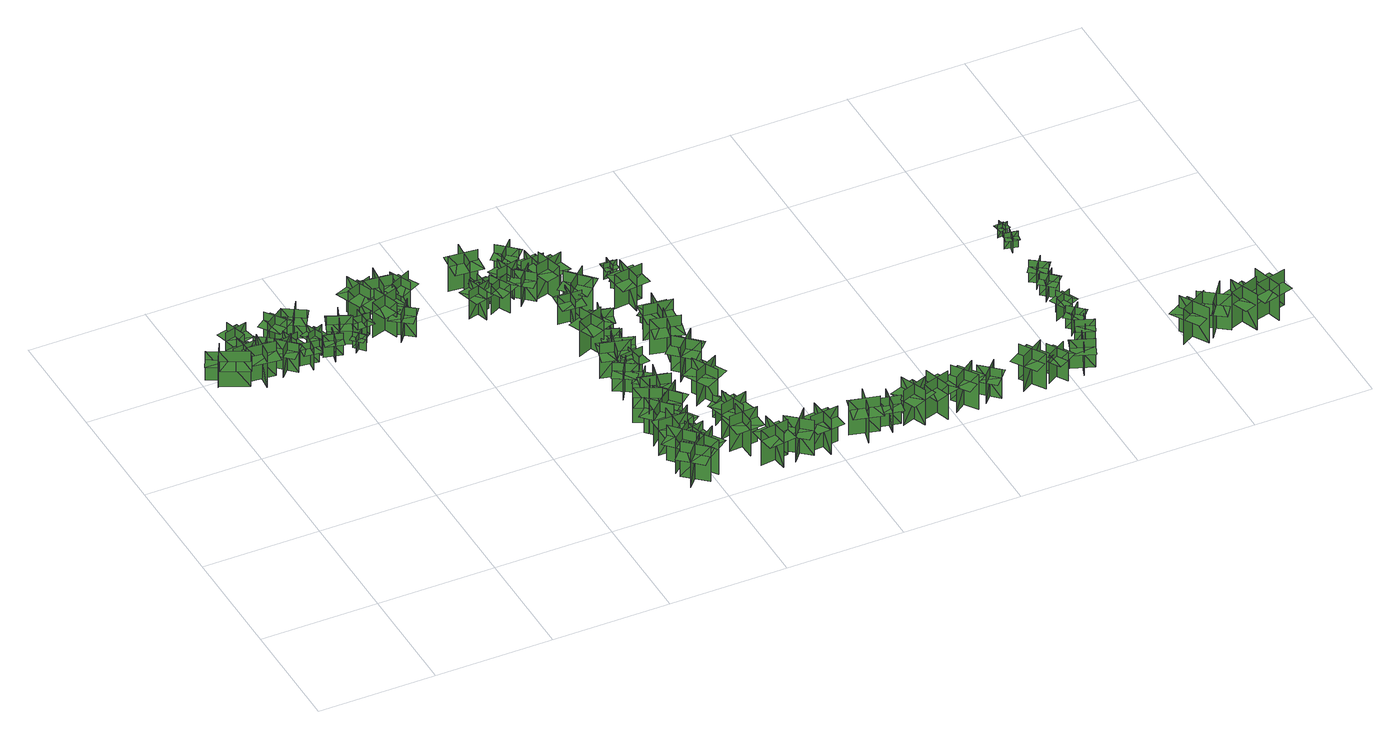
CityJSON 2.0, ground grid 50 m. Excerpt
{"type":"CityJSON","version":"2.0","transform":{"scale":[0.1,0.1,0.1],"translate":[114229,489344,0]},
"CityObjects":{
"tree1":{"type":"SolitaryVegetationObject","geometry":[{"type":"MultiSurface","lod":"1","boundaries":[[[0,1,2]],[[0,2,3]],[[4,5,6]],[[4,6,7]],[[8,9,10]],[[8,10,11]],[[8,11,12]],[[8,12,13]]]}]},
"tree2":{"type":"SolitaryVegetationObject","geometry":[{"type":"MultiSurface","lod":"1","boundaries":[[[14,15,16]],[[14,16,17]],[[18,19,20]],[[18,20,21]],[[22,23,24]],[[22,24,25]],[[22,25,26]],[[22,26,27]]]}]},
"tree3":{"type":"SolitaryVegetationObject","geometry":[{"type":"MultiSurface","lod":"1","boundaries":[[[28,29,30]],[[28,30,31]],[[32,33,34]],[[32,34,35]],[[36,37,38]],[[36,38,39]],[[36,39,40]],[[36,40,41]]]}]},
"tree4":{"type":"SolitaryVegetationObject","geometry":[{"type":"MultiSurface","lod":"1","boundaries":[[[42,43,44]],[[42,44,45]],[[46,47,48]],[[46,48,49]],[[50,51,52]],[[50,52,53]],[[50,53,54]],[[50,54,55]]]}]},
"tree5":{"type":"SolitaryVegetationObject","geometry":[{"type":"MultiSurface","lod":"1","boundaries":[[[56,57,58]],[[56,58,59]],[[60,61,62]],[[60,62,63]],[[64,65,66]],[[64,66,67]],[[64,67,68]],[[64,68,69]]]}]},
"tree6":{"type":"SolitaryVegetationObject","geometry":[{"type":"MultiSurface","lod":"1","boundaries":[[[70,71,72]],[[70,72,73]],[[74,75,76]],[[74,76,77]],[[78,79,80]],[[78,80,81]],[[78,81,82]],[[78,82,83]]]}]},
"tree7":{"type":"SolitaryVegetationObject","geometry":[{"type":"MultiSurface","lod":"1","boundaries":[[[84,85,86]],[[84,86,87]],[[88,89,90]],[[88,90,91]],[[92,93,94]],[[92,94,95]],[[92,95,96]],[[92,96,97]]]}]},
"tree8":{"type":"SolitaryVegetationObject","geometry":[{"type":"MultiSurface","lod":"1","boundaries":[[[98,99,100]],[[98,100,101]],[[102,103,104]],[[102,104,105]],[[106,107,108]],[[106,108,109]],[[106,109,110]],[[106,110,111]]]}]},
"tree9":{"type":"SolitaryVegetationObject","geometry":[{"type":"MultiSurface","lod":"1","boundaries":[[[112,113,114]],[[112,114,115]],[[116,117,118]],[[116,118,119]],[[120,121,122]],[[120,122,123]],[[120,123,124]],[[120,124,125]]]}]},
"tree10":{"type":"SolitaryVegetationObject","geometry":[{"type":"MultiSurface","lod":"1","boundaries":[[[126,127,128]],[[126,128,129]],[[130,131,132]],[[130,132,133]],[[134,135,136]],[[134,136,137]],[[134,137,138]],[[134,138,139]]]}]},
"tree11":{"type":"SolitaryVegetationObject","geometry":[{"type":"MultiSurface","lod":"1","boundaries":[[[140,141,142]],[[140,142,143]],[[144,145,146]],[[144,146,147]],[[148,149,150]],[[148,150,151]],[[148,151,152]],[[148,152,153]]]}]},
"tree12":{"type":"SolitaryVegetationObject","geometry":[{"type":"MultiSurface","lod":"1","boundaries":[[[154,155,156]],[[154,156,157]],[[158,159,160]],[[158,160,161]],[[162,163,164]],[[162,164,165]],[[162,165,166]],[[162,166,167]]]}]},
"tree13":{"type":"SolitaryVegetationObject","geometry":[{"type":"MultiSurface","lod":"1","boundaries":[[[168,169,170]],[[168,170,171]],[[172,173,174]],[[172,174,175]],[[176,177,178]],[[176,178,179]],[[176,179,180]],[[176,180,181]]]}]},
"tree14":{"type":"SolitaryVegetationObject","geometry":[{"type":"MultiSurface","lod":"1","boundaries":[[[182,183,184]],[[182,184,185]],[[186,187,188]],[[186,188,189]],[[190,191,192]],[[190,192,193]],[[190,193,194]],[[190,194,195]]]}]},
"tree15":{"type":"SolitaryVegetationObject","geometry":[{"type":"MultiSurface","lod":"1","boundaries":[[[196,197,198]],[[196,198,199]],[[200,201,202]],[[200,202,203]],[[204,205,206]],[[204,206,207]],[[204,207,208]],[[204,208,209]]]}]},
"tree16":{"type":"SolitaryVegetationObject","geometry":[{"type":"MultiSurface","lod":"1","boundaries":[[[210,211,212]],[[210,212,213]],[[214,215,216]],[[214,216,217]],[[218,219,220]],[[218,220,221]],[[218,221,222]],[[218,222,223]]]}]},
"tree17":{"type":"SolitaryVegetationObject","geometry":[{"type":"MultiSurface","lod":"1","boundaries":[[[224,225,226]],[[224,226,227]],[[228,229,230]],[[228,230,231]],[[232,233,234]],[[232,234,235]],[[232,235,236]],[[232,236,237]]]}]},
"tree18":{"type":"SolitaryVegetationObject","geometry":[{"type":"MultiSurface","lod":"1","boundaries":[[[238,239,240]],[[238,240,241]],[[242,243,244]],[[242,244,245]],[[246,247,248]],[[246,248,249]],[[246,249,250]],[[246,250,251]]]}]},
"tree19":{"type":"SolitaryVegetationObject","geometry":[{"type":"MultiSurface","lod":"1","boundaries":[[[252,253,254]],[[252,254,255]],[[256,257,258]],[[256,258,259]],[[260,261,262]],[[260,262,263]],[[260,263,264]],[[260,264,265]]]}]},
"tree20":{"type":"SolitaryVegetationObject","geometry":[{"type":"MultiSurface","lod":"1","boundaries":[[[266,267,268]],[[266,268,269]],[[270,271,272]],[[270,272,273]],[[274,275,276]],[[274,276,277]],[[274,277,278]],[[274,278,279]]]}]},
"tree21":{"type":"SolitaryVegetationObject","geometry":[{"type":"MultiSurface","lod":"1","boundaries":[[[280,281,282]],[[280,282,283]],[[284,285,286]],[[284,286,287]],[[288,289,290]],[[288,290,291]],[[288,291,292]],[[288,292,293]]]}]},
"tree22":{"type":"SolitaryVegetationObject","geometry":[{"type":"MultiSurface","lod":"1","boundaries":[[[294,295,296]],[[294,296,297]],[[298,299,300]],[[298,300,301]],[[302,303,304]],[[302,304,305]],[[302,305,306]],[[302,306,307]]]}]},
"tree23":{"type":"SolitaryVegetationObject","geometry":[{"type":"MultiSurface","lod":"1","boundaries":[[[308,309,310]],[[308,310,311]],[[312,313,314]],[[312,314,315]],[[316,317,318]],[[316,318,319]],[[316,319,320]],[[316,320,321]]]}]},
"tree24":{"type":"SolitaryVegetationObject","geometry":[{"type":"MultiSurface","lod":"1","boundaries":[[[322,323,324]],[[322,324,325]],[[326,327,328]],[[326,328,329]],[[330,331,332]],[[330,332,333]],[[330,333,334]],[[330,334,335]]]}]},
"tree25":{"type":"SolitaryVegetationObject","geometry":[{"type":"MultiSurface","lod":"1","boundaries":[[[336,337,338]],[[336,338,339]],[[340,341,342]],[[340,342,343]],[[344,345,346]],[[344,346,347]],[[344,347,348]],[[344,348,349]]]}]},
"tree26":{"type":"SolitaryVegetationObject","geometry":[{"type":"MultiSurface","lod":"1","boundaries":[[[350,351,352]],[[350,352,353]],[[354,355,356]],[[354,356,357]],[[358,359,360]],[[358,360,361]],[[358,361,362]],[[358,362,363]]]}]},
"tree27":{"type":"SolitaryVegetationObject","geometry":[{"type":"MultiSurface","lod":"1","boundaries":[[[364,365,366]],[[364,366,367]],[[368,369,370]],[[368,370,371]],[[372,373,374]],[[372,374,375]],[[372,375,376]],[[372,376,377]]]}]},
"tree28":{"type":"SolitaryVegetationObject","geometry":[{"type":"MultiSurface","lod":"1","boundaries":[[[378,379,380]],[[378,380,381]],[[382,383,384]],[[382,384,385]],[[386,387,388]],[[386,388,389]],[[386,389,390]],[[386,390,391]]]}]},
"tree29":{"type":"SolitaryVegetationObject","geometry":[{"type":"MultiSurface","lod":"1","boundaries":[[[392,393,394]],[[392,394,395]],[[396,397,398]],[[396,398,399]],[[400,401,402]],[[400,402,403]],[[400,403,404]],[[400,404,405]]]}]},
"tree30":{"type":"SolitaryVegetationObject","geometry":[{"type":"MultiSurface","lod":"1","boundaries":[[[406,407,408]],[[406,408,409]],[[410,411,412]],[[410,412,413]],[[414,415,416]],[[414,416,417]],[[414,417,418]],[[414,418,419]]]}]},
"tree31":{"type":"SolitaryVegetationObject","geometry":[{"type":"MultiSurface","lod":"1","boundaries":[[[420,421,422]],[[420,422,423]],[[424,425,426]],[[424,426,427]],[[428,429,430]],[[428,430,431]],[[428,431,432]],[[428,432,433]]]}]},
"tree32":{"type":"SolitaryVegetationObject","geometry":[{"type":"MultiSurface","lod":"1","boundaries":[[[434,435,436]],[[434,436,437]],[[438,439,440]],[[438,440,441]],[[442,443,444]],[[442,444,445]],[[442,445,446]],[[442,446,447]]]}]},
"tree33":{"type":"SolitaryVegetationObject","geometry":[{"type":"MultiSurface","lod":"1","boundaries":[[[448,449,450]],[[448,450,451]],[[452,453,454]],[[452,454,455]],[[456,457,458]],[[456,458,459]],[[456,459,460]],[[456,460,461]]]}]},
"tree34":{"type":"SolitaryVegetationObject","geometry":[{"type":"MultiSurface","lod":"1","boundaries":[[[462,463,464]],[[462,464,465]],[[466,467,468]],[[466,468,469]],[[470,471,472]],[[470,472,473]],[[470,473,474]],[[470,474,475]]]}]},
"tree35":{"type":"SolitaryVegetationObject","geometry":[{"type":"MultiSurface","lod":"1","boundaries":[[[476,477,478]],[[476,478,479]],[[480,481,482]],[[480,482,483]],[[484,485,486]],[[484,486,487]],[[484,487,488]],[[484,488,489]]]}]},
"tree36":{"type":"SolitaryVegetationObject","geometry":[{"type":"MultiSurface","lod":"1","boundaries":[[[490,491,492]],[[490,492,493]],[[494,495,496]],[[494,496,497]],[[498,499,500]],[[498,500,501]],[[498,501,502]],[[498,502,503]]]}]},
"tree37":{"type":"SolitaryVegetationObject","geometry":[{"type":"MultiSurface","lod":"1","boundaries":[[[504,505,506]],[[504,506,507]],[[508,509,510]],[[508,510,511]],[[512,513,514]],[[512,514,515]],[[512,515,516]],[[512,516,517]]]}]},
"tree38":{"type":"SolitaryVegetationObject","geometry":[{"type":"MultiSurface","lod":"1","boundaries":[[[518,519,520]],[[518,520,521]],[[522,523,524]],[[522,524,525]],[[526,527,528]],[[526,528,529]],[[526,529,530]],[[526,530,531]]]}]},
"tree39":{"type":"SolitaryVegetationObject","geometry":[{"type":"MultiSurface","lod":"1","boundaries":[[[532,533,534]],[[532,534,535]],[[536,537,538]],[[536,538,539]],[[540,541,542]],[[540,542,543]],[[540,543,544]],[[540,544,545]]]}]},
"tree40":{"type":"SolitaryVegetationObject","geometry":[{"type":"MultiSurface","lod":"1","boundaries":[[[546,547,548]],[[546,548,549]],[[550,551,552]],[[550,552,553]],[[554,555,556]],[[554,556,557]],[[554,557,558]],[[554,558,559]]]}]},
"tree41":{"type":"SolitaryVegetationObject","geometry":[{"type":"MultiSurface","lod":"1","boundaries":[[[560,561,562]],[[560,562,563]],[[564,565,566]],[[564,566,567]],[[568,569,570]],[[568,570,571]],[[568,571,572]],[[568,572,573]]]}]},
"tree42":{"type":"SolitaryVegetationObject","geometry":[{"type":"MultiSurface","lod":"1","boundaries":[[[574,575,576]],[[574,576,577]],[[578,579,580]],[[578,580,581]],[[582,583,584]],[[582,584,585]],[[582,585,586]],[[582,586,587]]]}]},
"tree43":{"type":"SolitaryVegetationObject","geometry":[{"type":"MultiSurface","lod":"1","boundaries":[[[588,589,590]],[[588,590,591]],[[592,593,594]],[[592,594,595]],[[596,597,598]],[[596,598,599]],[[596,599,600]],[[596,600,601]]]}]},
"tree44":{"type":"SolitaryVegetationObject","geometry":[{"type":"MultiSurface","lod":"1","boundaries":[[[602,603,604]],[[602,604,605]],[[606,607,608]],[[606,608,609]],[[610,611,612]],[[610,612,613]],[[610,613,614]],[[610,614,615]]]}]},
"tree45":{"type":"SolitaryVegetationObject","geometry":[{"type":"MultiSurface","lod":"1","boundaries":[[[616,617,618]],[[616,618,619]],[[620,621,622]],[[620,622,623]],[[624,625,626]],[[624,626,627]],[[624,627,628]],[[624,628,629]]]}]},
"tree46":{"type":"SolitaryVegetationObject","geometry":[{"type":"MultiSurface","lod":"1","boundaries":[[[630,631,632]],[[630,632,633]],[[634,635,636]],[[634,636,637]],[[638,639,640]],[[638,640,641]],[[638,641,642]],[[638,642,643]]]}]},
"tree47":{"type":"SolitaryVegetationObject","geometry":[{"type":"MultiSurface","lod":"1","boundaries":[[[644,645,646]],[[644,646,647]],[[648,649,650]],[[648,650,651]],[[652,653,654]],[[652,654,655]],[[652,655,656]],[[652,656,657]]]}]},
"tree48":{"type":"SolitaryVegetationObject","geometry":[{"type":"MultiSurface","lod":"1","boundaries":[[[658,659,660]],[[658,660,661]],[[662,663,664]],[[662,664,665]],[[666,667,668]],[[666,668,669]],[[666,669,670]],[[666,670,671]]]}]},
"tree49":{"type":"SolitaryVegetationObject","geometry":[{"type":"MultiSurface","lod":"1","boundaries":[[[672,673,674]],[[672,674,675]],[[676,677,678]],[[676,678,679]],[[680,681,682]],[[680,682,683]],[[680,683,684]],[[680,684,685]]]}]},
"tree50":{"type":"SolitaryVegetationObject","geometry":[{"type":"MultiSurface","lod":"1","boundaries":[[[686,687,688]],[[686,688,689]],[[690,691,692]],[[690,692,693]],[[694,695,696]],[[694,696,697]],[[694,697,698]],[[694,698,699]]]}]},
"tree51":{"type":"SolitaryVegetationObject","geometry":[{"type":"MultiSurface","lod":"1","boundaries":[[[700,701,702]],[[700,702,703]],[[704,705,706]],[[704,706,707]],[[708,709,710]],[[708,710,711]],[[708,711,712]],[[708,712,713]]]}]},
"tree52":{"type":"SolitaryVegetationObject","geometry":[{"type":"MultiSurface","lod":"1","boundaries":[[[714,715,716]],[[714,716,717]],[[718,719,720]],[[718,720,721]],[[722,723,724]],[[722,724,725]],[[722,725,726]],[[722,726,727]]]}]},
"tree53":{"type":"SolitaryVegetationObject","geometry":[{"type":"MultiSurface","lod":"1","boundaries":[[[728,729,730]],[[728,730,731]],[[732,733,734]],[[732,734,735]],[[736,737,738]],[[736,738,739]],[[736,739,740]],[[736,740,741]]]}]},
"tree54":{"type":"SolitaryVegetationObject","geometry":[{"type":"MultiSurface","lod":"1","boundaries":[[[742,743,744]],[[742,744,745]],[[746,747,748]],[[746,748,749]],[[750,751,752]],[[750,752,753]],[[750,753,754]],[[750,754,755]]]}]},
"tree55":{"type":"SolitaryVegetationObject","geometry":[{"type":"MultiSurface","lod":"1","boundaries":[[[756,757,758]],[[756,758,759]],[[760,761,762]],[[760,762,763]],[[764,765,766]],[[764,766,767]],[[764,767,768]],[[764,768,769]]]}]},
"tree56":{"type":"SolitaryVegetationObject","geometry":[{"type":"MultiSurface","lod":"1","boundaries":[[[770,771,772]],[[770,772,773]],[[774,775,776]],[[774,776,777]],[[778,779,780]],[[778,780,781]],[[778,781,782]],[[778,782,783]]]}]},
"tree57":{"type":"SolitaryVegetationObject","geometry":[{"type":"MultiSurface","lod":"1","boundaries":[[[784,785,786]],[[784,786,787]],[[788,789,790]],[[788,790,791]],[[792,793,794]],[[792,794,795]],[[792,795,796]],[[792,796,797]]]}]},
"tree58":{"type":"SolitaryVegetationObject","geometry":[{"type":"MultiSurface","lod":"1","boundaries":[[[798,799,800]],[[798,800,801]],[[802,803,804]],[[802,804,805]],[[806,807,808]],[[806,808,809]],[[806,809,810]],[[806,810,811]]]}]},
"tree59":{"type":"SolitaryVegetationObject","geometry":[{"type":"MultiSurface","lod":"1","boundaries":[[[812,813,814]],[[812,814,815]],[[816,817,818]],[[816,818,819]],[[820,821,822]],[[820,822,823]],[[820,823,824]],[[820,824,825]]]}]},
"tree60":{"type":"SolitaryVegetationObject","geometry":[{"type":"MultiSurface","lod":"1","boundaries":[[[826,827,828]],[[826,828,829]],[[830,831,832]],[[830,832,833]],[[834,835,836]],[[834,836,837]],[[834,837,838]],[[834,838,839]]]}]},
"tree61":{"type":"SolitaryVegetationObject","geometry":[{"type":"MultiSurface","lod":"1","boundaries":[[[840,841,842]],[[840,842,843]],[[844,845,846]],[[844,846,847]],[[848,849,850]],[[848,850,851]],[[848,851,852]],[[848,852,853]]]}]},
"tree62":{"type":"SolitaryVegetationObject","geometry":[{"type":"MultiSurface","lod":"1","boundaries":[[[854,855,856]],[[854,856,857]],[[858,859,860]],[[858,860,861]],[[862,863,864]],[[862,864,865]],[[862,865,866]],[[862,866,867]]]}]},
"tree63":{"type":"SolitaryVegetationObject","geometry":[{"type":"MultiSurface","lod":"1","boundaries":[[[868,869,870]],[[868,870,871]],[[872,873,874]],[[872,874,875]],[[876,877,878]],[[876,878,879]],[[876,879,880]],[[876,880,881]]]}]},
"tree64":{"type":"SolitaryVegetationObject","geometry":[{"type":"MultiSurface","lod":"1","boundaries":[[[882,883,884]],[[882,884,885]],[[886,887,888]],[[886,888,889]],[[890,891,892]],[[890,892,893]],[[890,893,894]],[[890,894,895]]]}]},
"tree65":{"type":"SolitaryVegetationObject","geometry":[{"type":"MultiSurface","lod":"1","boundaries":[[[896,897,898]],[[896,898,899]],[[900,901,902]],[[900,902,903]],[[904,905,906]],[[904,906,907]],[[904,907,908]],[[904,908,909]]]}]},
"tree66":{"type":"SolitaryVegetationObject","geometry":[{"type":"MultiSurface","lod":"1","boundaries":[[[910,911,912]],[[910,912,913]],[[914,915,916]],[[914,916,917]],[[918,919,920]],[[918,920,921]],[[918,921,922]],[[918,922,923]]]}]},
"tree67":{"type":"SolitaryVegetationObject","geometry":[{"type":"MultiSurface","lod":"1","boundaries":[[[924,925,926]],[[924,926,927]],[[928,929,930]],[[928,930,931]],[[932,933,934]],[[932,934,935]],[[932,935,936]],[[932,936,937]]]}]},
"tree68":{"type":"SolitaryVegetationObject","geometry":[{"type":"MultiSurface","lod":"1","boundaries":[[[938,939,940]],[[938,940,941]],[[942,943,944]],[[942,944,945]],[[946,947,948]],[[946,948,949]],[[946,949,950]],[[946,950,951]]]}]},
"tree69":{"type":"SolitaryVegetationObject","geometry":[{"type":"MultiSurface","lod":"1","boundaries":[[[952,953,954]],[[952,954,955]],[[956,957,958]],[[956,958,959]],[[960,961,962]],[[960,962,963]],[[960,963,964]],[[960,964,965]]]}]},
"tree70":{"type":"SolitaryVegetationObject","geometry":[{"type":"MultiSurface","lod":"1","boundaries":[[[966,967,968]],[[966,968,969]],[[970,971,972]],[[970,972,973]],[[974,975,976]],[[974,976,977]],[[974,977,978]],[[974,978,979]]]}]},
"tree71":{"type":"SolitaryVegetationObject","geometry":[{"type":"MultiSurface","lod":"1","boundaries":[[[980,981,982]],[[980,982,983]],[[984,985,986]],[[984,986,987]],[[988,989,990]],[[988,990,991]],[[988,991,992]],[[988,992,993]]]}]},
"tree72":{"type":"SolitaryVegetationObject","geometry":[{"type":"MultiSurface","lod":"1","boundaries":[[[994,995,996]],[[994,996,997]],[[998,999,1000]],[[998,1000,1001]],[[1002,1003,1004]],[[1002,1004,1005]],[[1002,1005,1006]],[[1002,1006,1007]]]}]},
"tree73":{"type":"SolitaryVegetationObject","geometry":[{"type":"MultiSurface","lod":"1","boundaries":[[[1008,1009,1010]],[[1008,1010,1011]],[[1012,1013,1014]],[[1012,1014,1015]],[[1016,1017,1018]],[[1016,1018,1019]],[[1016,1019,1020]],[[1016,1020,1021]]]}]},
"tree74":{"type":"SolitaryVegetationObject","geometry":[{"type":"MultiSurface","lod":"1","boundaries":[[[1022,1023,1024]],[[1022,1024,1025]],[[1026,1027,1028]],[[1026,1028,1029]],[[1030,1031,1032]],[[1030,1032,1033]],[[1030,1033,1034]],[[1030,1034,1035]]]}]},
"tree75":{"type":"SolitaryVegetationObject","geometry":[{"type":"MultiSurface","lod":"1","boundaries":[[[1036,1037,1038]],[[1036,1038,1039]],[[1040,1041,1042]],[[1040,1042,1043]],[[1044,1045,1046]],[[1044,1046,1047]],[[1044,1047,1048]],[[1044,1048,1049]]]}]},
"tree76":{"type":"SolitaryVegetationObject","geometry":[{"type":"MultiSurface","lod":"1","boundaries":[[[1050,1051,1052]],[[1050,1052,1053]],[[1054,1055,1056]],[[1054,1056,1057]],[[1058,1059,1060]],[[1058,1060,1061]],[[1058,1061,1062]],[[1058,1062,1063]]]}]},
"tree77":{"type":"SolitaryVegetationObject","geometry":[{"type":"MultiSurface","lod":"1","boundaries":[[[1064,1065,1066]],[[1064,1066,1067]],[[1068,1069,1070]],[[1068,1070,1071]],[[1072,1073,1074]],[[1072,1074,1075]],[[1072,1075,1076]],[[1072,1076,1077]]]}]},
"tree78":{"type":"SolitaryVegetationObject","geometry":[{"type":"MultiSurface","lod":"1","boundaries":[[[1078,1079,1080]],[[1078,1080,1081]],[[1082,1083,1084]],[[1082,1084,1085]],[[1086,1087,1088]],[[1086,1088,1089]],[[1086,1089,1090]],[[1086,1090,1091]]]}]},
"tree79":{"type":"SolitaryVegetationObject","geometry":[{"type":"MultiSurface","lod":"1","boundaries":[[[1092,1093,1094]],[[1092,1094,1095]],[[1096,1097,1098]],[[1096,1098,1099]],[[1100,1101,1102]],[[1100,1102,1103]],[[1100,1103,1104]],[[1100,1104,1105]]]}]},
"tree80":{"type":"SolitaryVegetationObject","geometry":[{"type":"MultiSurface","lod":"1","boundaries":[[[1106,1107,1108]],[[1106,1108,1109]],[[1110,1111,1112]],[[1110,1112,1113]],[[1114,1115,1116]],[[1114,1116,1117]],[[1114,1117,1118]],[[1114,1118,1119]]]}]},
"tree81":{"type":"SolitaryVegetationObject","geometry":[{"type":"MultiSurface","lod":"1","boundaries":[[[1120,1121,1122]],[[1120,1122,1123]],[[1124,1125,1126]],[[1124,1126,1127]],[[1128,1129,1130]],[[1128,1130,1131]],[[1128,1131,1132]],[[1128,1132,1133]]]}]},
"tree82":{"type":"SolitaryVegetationObject","geometry":[{"type":"MultiSurface","lod":"1","boundaries":[[[1134,1135,1136]],[[1134,1136,1137]],[[1138,1139,1140]],[[1138,1140,1141]],[[1142,1143,1144]],[[1142,1144,1145]],[[1142,1145,1146]],[[1142,1146,1147]]]}]},
"tree83":{"type":"SolitaryVegetationObject","geometry":[{"type":"MultiSurface","lod":"1","boundaries":[[[1148,1149,1150]],[[1148,1150,1151]],[[1152,1153,1154]],[[1152,1154,1155]],[[1156,1157,1158]],[[1156,1158,1159]],[[1156,1159,1160]],[[1156,1160,1161]]]}]},
"tree84":{"type":"SolitaryVegetationObject","geometry":[{"type":"MultiSurface","lod":"1","boundaries":[[[1162,1163,1164]],[[1162,1164,1165]],[[1166,1167,1168]],[[1166,1168,1169]],[[1170,1171,1172]],[[1170,1172,1173]],[[1170,1173,1174]],[[1170,1174,1175]]]}]}
},
"vertices":[
[48,1466,7],[96,1553,7],[96,1553,145],[48,1466,145],[112,1484,7],[25,1532,7],[25,1532,145],[112,1484,145],[112,1484,106],[136,1527,106],[49,1575,106],[25,1532,106],[1,1488,106],[88,1440,106],
[162,1418,7],[53,1472,7],[53,1472,176],[162,1418,176],[137,1495,7],[83,1386,7],[83,1386,176],[137,1495,176],[137,1495,129],[82,1522,129],[28,1413,129],[83,1386,129],[137,1359,129],[191,1468,129],
[168,1549,7],[180,1450,7],[180,1450,146],[168,1549,146],[127,1497,7],[226,1509,7],[226,1509,146],[127,1497,146],[127,1497,107],[133,1448,107],[232,1460,107],[226,1509,107],[220,1559,107],[121,1546,107],
[218,1387,4],[231,1508,4],[231,1508,173],[218,1387,173],[281,1438,4],[160,1450,4],[160,1450,173],[281,1438,173],[281,1438,126],[288,1498,126],[167,1511,126],[160,1450,126],[154,1390,126],[275,1377,126],
[179,1656,6],[204,1559,6],[204,1559,145],[179,1656,145],[145,1599,6],[242,1623,6],[242,1623,145],[145,1599,145],[145,1599,106],[157,1551,106],[254,1575,106],[242,1623,106],[229,1672,106],[133,1647,106],
[311,1476,7],[232,1537,7],[232,1537,145],[311,1476,145],[303,1542,7],[242,1463,7],[242,1463,145],[303,1542,145],[303,1542,106],[263,1572,106],[203,1493,106],[242,1463,106],[282,1432,106],[343,1512,106],
[297,1408,11],[366,1480,11],[366,1480,150],[297,1408,150],[363,1409,11],[292,1478,11],[292,1478,150],[363,1409,150],[363,1409,111],[398,1445,111],[326,1514,111],[292,1478,111],[257,1442,111],[329,1373,111],
[384,1472,8],[364,1547,8],[364,1547,116],[384,1472,116],[410,1517,8],[335,1497,8],[335,1497,116],[410,1517,116],[410,1517,85],[400,1554,85],[325,1534,85],[335,1497,85],[345,1459,85],[420,1479,85],
[399,1638,9],[317,1581,9],[317,1581,147],[399,1638,147],[334,1650,9],[390,1568,9],[390,1568,147],[334,1650,147],[334,1650,108],[293,1622,108],[349,1540,108],[390,1568,108],[431,1596,108],[375,1678,108],
[463,1434,10],[386,1444,10],[386,1444,117],[463,1434,117],[432,1475,10],[422,1398,10],[422,1398,117],[432,1475,117],[432,1475,87],[393,1480,87],[383,1403,87],[422,1398,87],[460,1393,87],[470,1470,87],
[486,1588,8],[401,1641,8],[401,1641,147],[486,1588,147],[471,1653,8],[418,1568,8],[418,1568,147],[471,1653,147],[471,1653,108],[429,1679,108],[376,1595,108],[418,1568,108],[461,1542,108],[513,1627,108],
[445,1489,7],[516,1519,7],[516,1519,115],[445,1489,115],[492,1469,7],[463,1541,7],[463,1541,115],[492,1469,115],[492,1469,84],[528,1484,84],[499,1555,84],[463,1541,84],[427,1526,84],[456,1454,84],
[520,1407,9],[540,1482,9],[540,1482,117],[520,1407,117],[565,1433,9],[490,1453,9],[490,1453,117],[565,1433,117],[565,1433,87],[575,1470,87],[500,1490,87],[490,1453,87],[480,1416,87],[555,1395,87],
[536,1518,7],[629,1481,7],[629,1481,146],[536,1518,146],[562,1457,7],[599,1549,7],[599,1549,146],[562,1457,146],[562,1457,107],[608,1438,107],[645,1530,107],[599,1549,107],[553,1568,107],[516,1476,107],
[616,1455,11],[654,1414,11],[654,1414,88],[616,1455,88],[614,1418,11],[655,1455,11],[655,1455,88],[614,1418,88],[614,1418,67],[633,1398,67],[674,1435,67],[655,1455,67],[636,1476,67],[596,1438,67],
[714,1504,7],[637,1501,7],[637,1501,115],[714,1504,115],[677,1540,7],[679,1462,7],[679,1462,115],[677,1540,115],[677,1540,85],[638,1538,85],[641,1461,85],[679,1462,85],[718,1464,85],[715,1541,85],
[744,1559,6],[698,1672,6],[698,1672,176],[744,1559,176],[776,1634,6],[663,1588,6],[663,1588,176],[776,1634,176],[776,1634,128],[753,1690,128],[640,1644,128],[663,1588,128],[686,1531,128],[799,1577,128],
[831,1519,9],[715,1481,9],[715,1481,178],[831,1519,178],[758,1556,9],[797,1441,9],[797,1441,178],[758,1556,178],[758,1556,130],[701,1537,130],[739,1422,130],[797,1441,130],[854,1460,130],[816,1575,130],
[800,1405,7],[862,1482,7],[862,1482,146],[800,1405,146],[866,1412,7],[788,1474,7],[788,1474,146],[866,1412,146],[866,1412,107],[897,1451,107],[819,1513,107],[788,1474,107],[757,1435,107],[835,1373,107],
[799,1554,8],[812,1675,8],[812,1675,177],[799,1554,177],[862,1604,8],[741,1617,8],[741,1617,177],[862,1604,177],[862,1604,130],[869,1664,130],[748,1678,130],[741,1617,130],[735,1557,130],[856,1543,130],
[919,1569,7],[876,1659,7],[876,1659,146],[919,1569,146],[941,1632,7],[852,1588,7],[852,1588,146],[941,1632,146],[941,1632,107],[920,1676,107],[830,1633,107],[852,1588,107],[873,1543,107],[963,1587,107],
[1387,187,8],[1476,105,8],[1476,105,177],[1387,187,177],[1390,106,8],[1472,196,8],[1472,196,177],[1390,106,177],[1390,106,130],[1434,65,130],[1517,154,130],[1472,196,130],[1427,237,130],[1345,147,130],
[1465,210,8],[1386,301,8],[1386,301,178],[1465,210,178],[1472,290,8],[1380,211,8],[1380,211,178],[1472,290,178],[1472,290,130],[1432,336,130],[1340,257,130],[1380,211,130],[1420,165,130],[1512,245,130],
[1428,397,8],[1428,276,8],[1428,276,177],[1428,397,177],[1371,340,8],[1492,340,8],[1492,340,177],[1371,340,177],[1371,340,130],[1370,279,130],[1492,279,130],[1492,340,130],[1492,401,130],[1371,401,130],
[1454,232,8],[1523,131,8],[1523,131,177],[1454,232,177],[1439,152,8],[1539,220,8],[1539,220,177],[1439,152,177],[1439,152,129],[1473,102,129],[1574,170,129],[1539,220,129],[1505,271,129],[1405,202,129],
[1466,405,6],[1385,495,6],[1385,495,175],[1466,405,175],[1471,486,6],[1381,404,6],[1381,404,175],[1471,486,175],[1471,486,128],[1430,531,128],[1340,450,128],[1381,404,128],[1422,359,128],[1512,441,128],
[1097,1420,7],[1193,1447,7],[1193,1447,145],[1097,1420,145],[1155,1387,7],[1128,1483,7],[1128,1483,145],[1155,1387,145],[1155,1387,107],[1203,1401,107],[1176,1497,107],[1128,1483,107],[1080,1470,107],[1107,1374,107],
[1475,329,9],[1499,232,9],[1499,232,147],[1475,329,147],[1440,272,9],[1537,296,9],[1537,296,147],[1440,272,147],[1440,272,108],[1452,224,108],[1549,247,108],[1537,296,108],[1526,344,108],[1429,321,108],
[1480,513,6],[1372,569,6],[1372,569,175],[1480,513,175],[1455,590,6],[1400,482,6],[1400,482,175],[1455,590,175],[1455,590,128],[1401,618,128],[1346,510,128],[1400,482,128],[1454,454,128],[1510,562,128],
[1461,423,7],[1519,342,7],[1519,342,145],[1461,423,145],[1449,358,7],[1530,415,7],[1530,415,145],[1449,358,145],[1449,358,107],[1478,317,107],[1559,375,107],[1530,415,107],[1502,456,107],[1421,398,107],
[1445,460,7],[1539,538,7],[1539,538,176],[1445,460,176],[1526,452,7],[1448,546,7],[1448,546,176],[1526,452,176],[1526,452,128],[1573,491,128],[1495,585,128],[1448,546,128],[1401,507,128],[1479,413,128],
[1227,1503,6],[1150,1496,6],[1150,1496,114],[1227,1503,114],[1188,1536,6],[1195,1459,6],[1195,1459,114],[1188,1536,114],[1188,1536,84],[1149,1533,84],[1156,1456,84],[1195,1459,84],[1234,1463,84],[1226,1540,84],
[1223,1600,6],[1101,1611,6],[1101,1611,175],[1223,1600,175],[1171,1662,6],[1160,1541,6],[1160,1541,175],[1171,1662,175],[1171,1662,127],[1110,1668,127],[1100,1547,127],[1160,1541,127],[1221,1536,127],[1232,1657,127],
[1456,795,5],[1403,710,5],[1403,710,144],[1456,795,144],[1391,780,5],[1476,727,5],[1476,727,144],[1391,780,144],[1391,780,105],[1365,738,105],[1449,685,105],[1476,727,105],[1502,770,105],[1418,822,105],
[1272,1451,9],[1183,1406,9],[1183,1406,147],[1272,1451,147],[1209,1472,9],[1254,1383,9],[1254,1383,147],[1209,1472,147],[1209,1472,109],[1165,1449,109],[1210,1360,109],[1254,1383,109],[1299,1406,109],[1253,1494,109],
[1476,543,6],[1504,662,6],[1504,662,176],[1476,543,176],[1545,586,6],[1427,613,6],[1427,613,176],[1545,586,176],[1545,586,128],[1559,645,128],[1441,672,128],[1427,613,128],[1413,554,128],[1531,526,128],
[1381,871,5],[1499,841,5],[1499,841,174],[1381,871,174],[1422,801,5],[1452,919,5],[1452,919,174],[1422,801,174],[1422,801,127],[1482,786,127],[1511,904,127],[1452,919,127],[1393,934,127],[1363,816,127],
[1518,688,6],[1455,733,6],[1455,733,113],[1518,688,113],[1510,739,6],[1465,676,6],[1465,676,113],[1510,739,113],[1510,739,83],[1479,762,83],[1433,699,83],[1465,676,83],[1496,654,83],[1542,717,83],
[1497,766,5],[1484,864,5],[1484,864,144],[1497,766,144],[1537,818,5],[1439,805,5],[1439,805,144],[1537,818,144],[1537,818,105],[1531,867,105],[1432,854,105],[1439,805,105],[1445,756,105],[1544,769,105],
[1250,1488,5],[1346,1512,5],[1346,1512,144],[1250,1488,144],[1307,1454,5],[1282,1550,5],[1282,1550,144],[1307,1454,144],[1307,1454,105],[1355,1466,105],[1331,1562,105],[1282,1550,105],[1234,1538,105],[1258,1441,105],
[1486,1073,6],[1373,1026,6],[1373,1026,175],[1486,1073,175],[1411,1104,6],[1458,992,6],[1458,992,175],[1411,1104,175],[1411,1104,128],[1355,1080,128],[1402,968,128],[1458,992,128],[1514,1015,128],[1467,1127,128],
[1678,303,8],[1685,181,8],[1685,181,178],[1678,303,178],[1624,242,8],[1746,249,8],[1746,249,178],[1624,242,178],[1624,242,130],[1628,182,130],[1749,189,130],[1746,249,130],[1742,310,130],[1620,303,130],
[1505,947,6],[1475,852,6],[1475,852,144],[1505,947,144],[1446,917,6],[1541,886,6],[1541,886,144],[1446,917,144],[1446,917,105],[1431,869,105],[1525,839,105],[1541,886,105],[1556,934,105],[1461,964,105],
[1309,1398,9],[1375,1473,9],[1375,1473,147],[1309,1398,147],[1376,1402,9],[1301,1468,9],[1301,1468,147],[1376,1402,147],[1376,1402,108],[1409,1439,108],[1334,1505,108],[1301,1468,108],[1268,1431,108],[1343,1365,108],
[1629,319,10],[1747,352,10],[1747,352,180],[1629,319,180],[1700,279,10],[1667,396,10],[1667,396,180],[1700,279,180],[1700,279,132],[1758,296,132],[1726,413,132],[1667,396,132],[1608,380,132],[1641,263,132],
[1765,60,9],[1749,181,9],[1749,181,178],[1765,60,178],[1814,125,9],[1694,108,9],[1694,108,178],[1814,125,178],[1814,125,131],[1806,185,131],[1686,169,131],[1694,108,131],[1702,48,131],[1822,64,131],
[1460,1015,6],[1533,989,6],[1533,988,114],[1460,1015,114],[1481,968,6],[1508,1041,6],[1508,1041,114],[1481,968,114],[1481,968,84],[1518,955,84],[1544,1028,84],[1508,1041,84],[1472,1054,84],[1445,981,84],
[1436,1191,6],[1441,1290,6],[1441,1290,144],[1436,1191,144],[1485,1235,6],[1386,1240,6],[1386,1240,144],[1485,1235,144],[1485,1235,105],[1488,1285,105],[1388,1290,105],[1386,1240,105],[1383,1190,105],[1483,1185,105],
[1711,450,10],[1647,405,10],[1647,405,117],[1711,450,117],[1660,459,10],[1704,395,10],[1704,395,117],[1660,459,117],[1660,459,87],[1628,437,87],[1672,373,87],[1704,395,87],[1736,417,87],[1692,481,87],
[1503,1138,6],[1480,1041,6],[1480,1041,144],[1503,1138,144],[1446,1103,6],[1543,1080,6],[1543,1080,144],[1446,1103,144],[1446,1103,106],[1435,1055,106],[1531,1032,106],[1543,1080,106],[1554,1129,106],[1457,1152,106],
[1376,1636,6],[1307,1565,6],[1307,1565,145],[1376,1636,145],[1310,1635,6],[1382,1567,6],[1382,1567,145],[1310,1635,145],[1310,1635,106],[1275,1599,106],[1347,1531,106],[1382,1567,106],[1416,1603,106],[1344,1671,106],
[1356,1493,7],[1455,1504,7],[1455,1504,145],[1356,1493,145],[1408,1451,7],[1397,1550,7],[1397,1550,145],[1408,1451,145],[1408,1451,106],[1458,1457,106],[1446,1556,106],[1397,1550,106],[1347,1544,106],[1359,1446,106],
[1635,547,10],[1742,604,10],[1742,604,179],[1635,547,179],[1712,522,10],[1655,630,10],[1655,630,179],[1712,522,179],[1712,522,132],[1766,551,132],[1709,658,132],[1655,630,132],[1602,601,132],[1659,494,132],
[1423,1485,6],[1455,1367,6],[1455,1367,175],[1423,1485,175],[1382,1415,6],[1500,1446,6],[1500,1446,175],[1382,1415,175],[1382,1415,127],[1398,1356,127],[1516,1387,127],[1500,1446,127],[1484,1505,127],[1366,1473,127],
[1537,1333,5],[1447,1250,5],[1447,1250,174],[1537,1333,174],[1456,1336,5],[1538,1247,5],[1538,1247,174],[1456,1336,174],[1456,1336,127],[1411,1295,127],[1494,1206,127],[1538,1247,127],[1583,1289,127],[1500,1378,127],
[1822,73,6],[1902,164,6],[1902,164,176],[1822,73,176],[1903,77,6],[1811,158,6],[1811,158,176],[1903,77,176],[1903,77,128],[1943,123,128],[1852,203,128],[1811,158,128],[1771,112,128],[1862,32,128],
[1646,789,9],[1733,704,9],[1733,704,179],[1646,789,179],[1647,708,9],[1732,795,9],[1732,795,179],[1647,708,179],[1647,708,131],[1690,666,131],[1775,753,131],[1732,795,131],[1688,838,131],[1603,751,131],
[1738,889,7],[1619,917,7],[1619,917,176],[1738,889,176],[1696,958,7],[1668,840,7],[1668,840,176],[1696,958,176],[1696,958,128],[1636,972,128],[1608,854,128],[1668,840,128],[1727,826,128],[1755,945,128],
[1632,1000,11],[1753,987,11],[1753,987,181],[1632,1000,181],[1682,936,11],[1695,1057,11],[1695,1057,181],[1682,936,181],[1682,936,133],[1743,930,133],[1756,1051,133],[1695,1057,133],[1635,1064,133],[1622,943,133],
[1903,106,6],[2024,118,6],[2024,118,175],[1903,106,175],[1966,54,6],[1953,175,6],[1953,175,175],[1966,54,175],[1966,54,128],[2026,61,128],[2013,182,128],[1953,175,128],[1892,169,128],[1905,48,128],
[1699,1057,13],[1669,1103,13],[1669,1103,90],[1699,1057,90],[1707,1092,13],[1660,1063,13],[1660,1063,90],[1707,1092,90],[1707,1092,69],[1692,1116,69],[1646,1086,69],[1660,1063,69],[1675,1040,69],[1722,1069,69],
[1693,1178,8],[1679,1299,8],[1679,1299,177],[1693,1178,177],[1744,1241,8],[1623,1227,8],[1623,1227,177],[1744,1241,177],[1744,1241,130],[1737,1302,130],[1616,1288,130],[1623,1227,130],[1630,1167,130],[1751,1181,130],
[1706,1309,12],[1665,1346,12],[1665,1346,89],[1706,1309,89],[1704,1346,12],[1667,1305,12],[1667,1305,89],[1704,1346,89],[1704,1346,67],[1684,1364,67],[1647,1323,67],[1667,1305,67],[1688,1286,67],[1725,1327,67],
[1663,1403,14],[1718,1404,14],[1718,1404,91],[1663,1403,91],[1689,1377,14],[1689,1432,14],[1689,1432,91],[1689,1377,91],[1689,1377,69],[1717,1377,69],[1716,1433,69],[1689,1432,69],[1661,1432,69],[1661,1377,69],
[2195,97,10],[2077,127,10],[2077,127,179],[2195,97,179],[2154,167,10],[2124,49,10],[2124,49,179],[2154,167,179],[2154,167,132],[2095,182,132],[2065,64,132],[2124,49,132],[2183,34,132],[2213,152,132],
[2235,68,8],[2254,165,8],[2254,165,146],[2235,68,146],[2290,105,8],[2193,124,8],[2193,124,146],[2290,105,146],[2290,105,107],[2300,153,107],[2202,172,107],[2193,124,107],[2183,75,107],[2281,56,107],
[2293,89,7],[2406,134,7],[2406,134,176],[2293,89,176],[2368,57,7],[2322,170,7],[2322,170,176],[2368,57,176],[2368,57,129],[2424,80,129],[2379,192,129],[2322,170,129],[2266,147,129],[2311,34,129],
[2497,124,8],[2381,87,8],[2381,87,177],[2497,124,177],[2425,162,8],[2462,46,8],[2462,46,177],[2425,162,177],[2425,162,129],[2367,143,129],[2404,27,129],[2462,46,129],[2520,64,129],[2483,180,129],
[2525,152,7],[2594,52,7],[2594,52,177],[2525,152,177],[2510,73,7],[2610,142,7],[2610,142,177],[2510,73,177],[2510,73,129],[2544,23,129],[2645,92,129],[2610,142,129],[2575,192,129],[2475,123,129],
[2637,74,6],[2705,147,6],[2705,147,145],[2637,74,145],[2704,76,6],[2631,144,6],[2631,144,145],[2704,76,145],[2704,76,106],[2738,113,106],[2665,180,106],[2631,144,106],[2597,108,106],[2670,40,106],
[2815,151,9],[2880,48,9],[2880,48,179],[2815,151,179],[2797,72,9],[2900,137,9],[2900,137,179],[2797,72,179],[2797,72,131],[2829,21,131],[2932,86,131],[2900,137,131],[2868,189,131],[2765,124,131],
[2992,126,8],[2906,75,8],[2906,75,147],[2992,126,147],[2927,143,8],[2978,57,8],[2978,57,147],[2927,143,147],[2927,143,108],[2885,118,108],[2935,32,108],[2978,57,108],[3021,83,108],[2970,168,108],
[3050,61,8],[3085,154,8],[3085,154,147],[3050,61,147],[3111,88,8],[3018,123,8],[3018,123,147],[3111,88,147],[3111,88,108],[3128,134,108],[3035,170,108],[3018,123,108],[3000,77,108],[3093,41,108],
[3155,277,11],[3126,206,11],[3126,206,119],[3155,277,119],[3107,257,11],[3179,229,11],[3179,229,119],[3107,257,119],[3107,257,89],[3093,221,89],[3165,193,89],[3179,229,89],[3193,265,89],[3121,293,89],
[3166,353,12],[3113,297,12],[3113,297,120],[3166,353,120],[3115,352,12],[3171,299,12],[3171,299,120],[3115,352,120],[3115,352,89],[3088,324,89],[3144,270,89],[3171,299,89],[3197,327,89],[3141,380,89],
[3174,440,11],[3104,406,11],[3104,406,119],[3174,440,119],[3125,457,11],[3159,387,11],[3159,387,119],[3125,457,119],[3125,457,89],[3090,440,89],[3124,370,89],[3159,387,89],[3194,404,89],[3160,474,89],
[3118,582,9],[3175,530,9],[3175,530,117],[3118,582,117],[3120,531,9],[3172,588,9],[3172,588,117],[3120,531,117],[3120,531,87],[3149,505,87],[3201,562,87],[3172,588,87],[3143,614,87],[3092,557,87],
[3165,675,13],[3119,612,13],[3119,612,120],[3165,675,120],[3114,667,13],[3176,622,13],[3176,622,120],[3114,667,120],[3114,667,90],[3091,636,90],[3154,590,90],[3176,622,90],[3199,653,90],[3136,699,90],
[3151,912,13],[3139,857,13],[3139,857,90],[3151,912,90],[3120,892,13],[3174,880,13],[3174,880,90],[3120,892,90],[3120,892,69],[3114,865,69],[3168,853,69],[3174,880,69],[3180,907,69],[3125,919,69],
[3128,963,15],[3171,970,15],[3171,970,76],[3128,963,76],[3151,946,15],[3144,989,15],[3144,989,76],[3151,946,76],[3151,946,59],[3173,949,59],[3166,993,59],[3144,989,59],[3122,986,59],[3129,942,59],
[3568,29,6],[3498,149,6],[3498,149,178],[3568,29,178],[3596,136,6],[3476,66,6],[3476,66,178],[3596,136,178],[3572,42,122],[3627,75,122],[3555,193,122],[3500,160,122],[3446,127,122],[3517,8,122],
[3678,160,7],[3595,50,7],[3595,50,179],[3678,160,179],[3569,145,7],[3680,62,7],[3680,62,179],[3569,145,179],[3665,159,123],[3613,197,123],[3532,85,123],[3584,47,123],[3636,10,123],[3717,122,123],
[3770,23,5],[3721,152,5],[3721,152,177],[3770,23,177],[3815,123,5],[3686,74,5],[3686,74,177],[3815,123,177],[3776,35,121],[3836,58,121],[3784,187,121],[3725,163,121],[3666,139,121],[3717,11,121],
[3930,115,5],[3796,79,5],[3796,79,178],[3930,115,178],[3834,170,5],[3871,37,5],[3871,37,178],[3834,170,178],[3919,123,122],[3901,184,122],[3768,145,122],[3786,84,122],[3804,23,122],[3937,61,122]
]}
